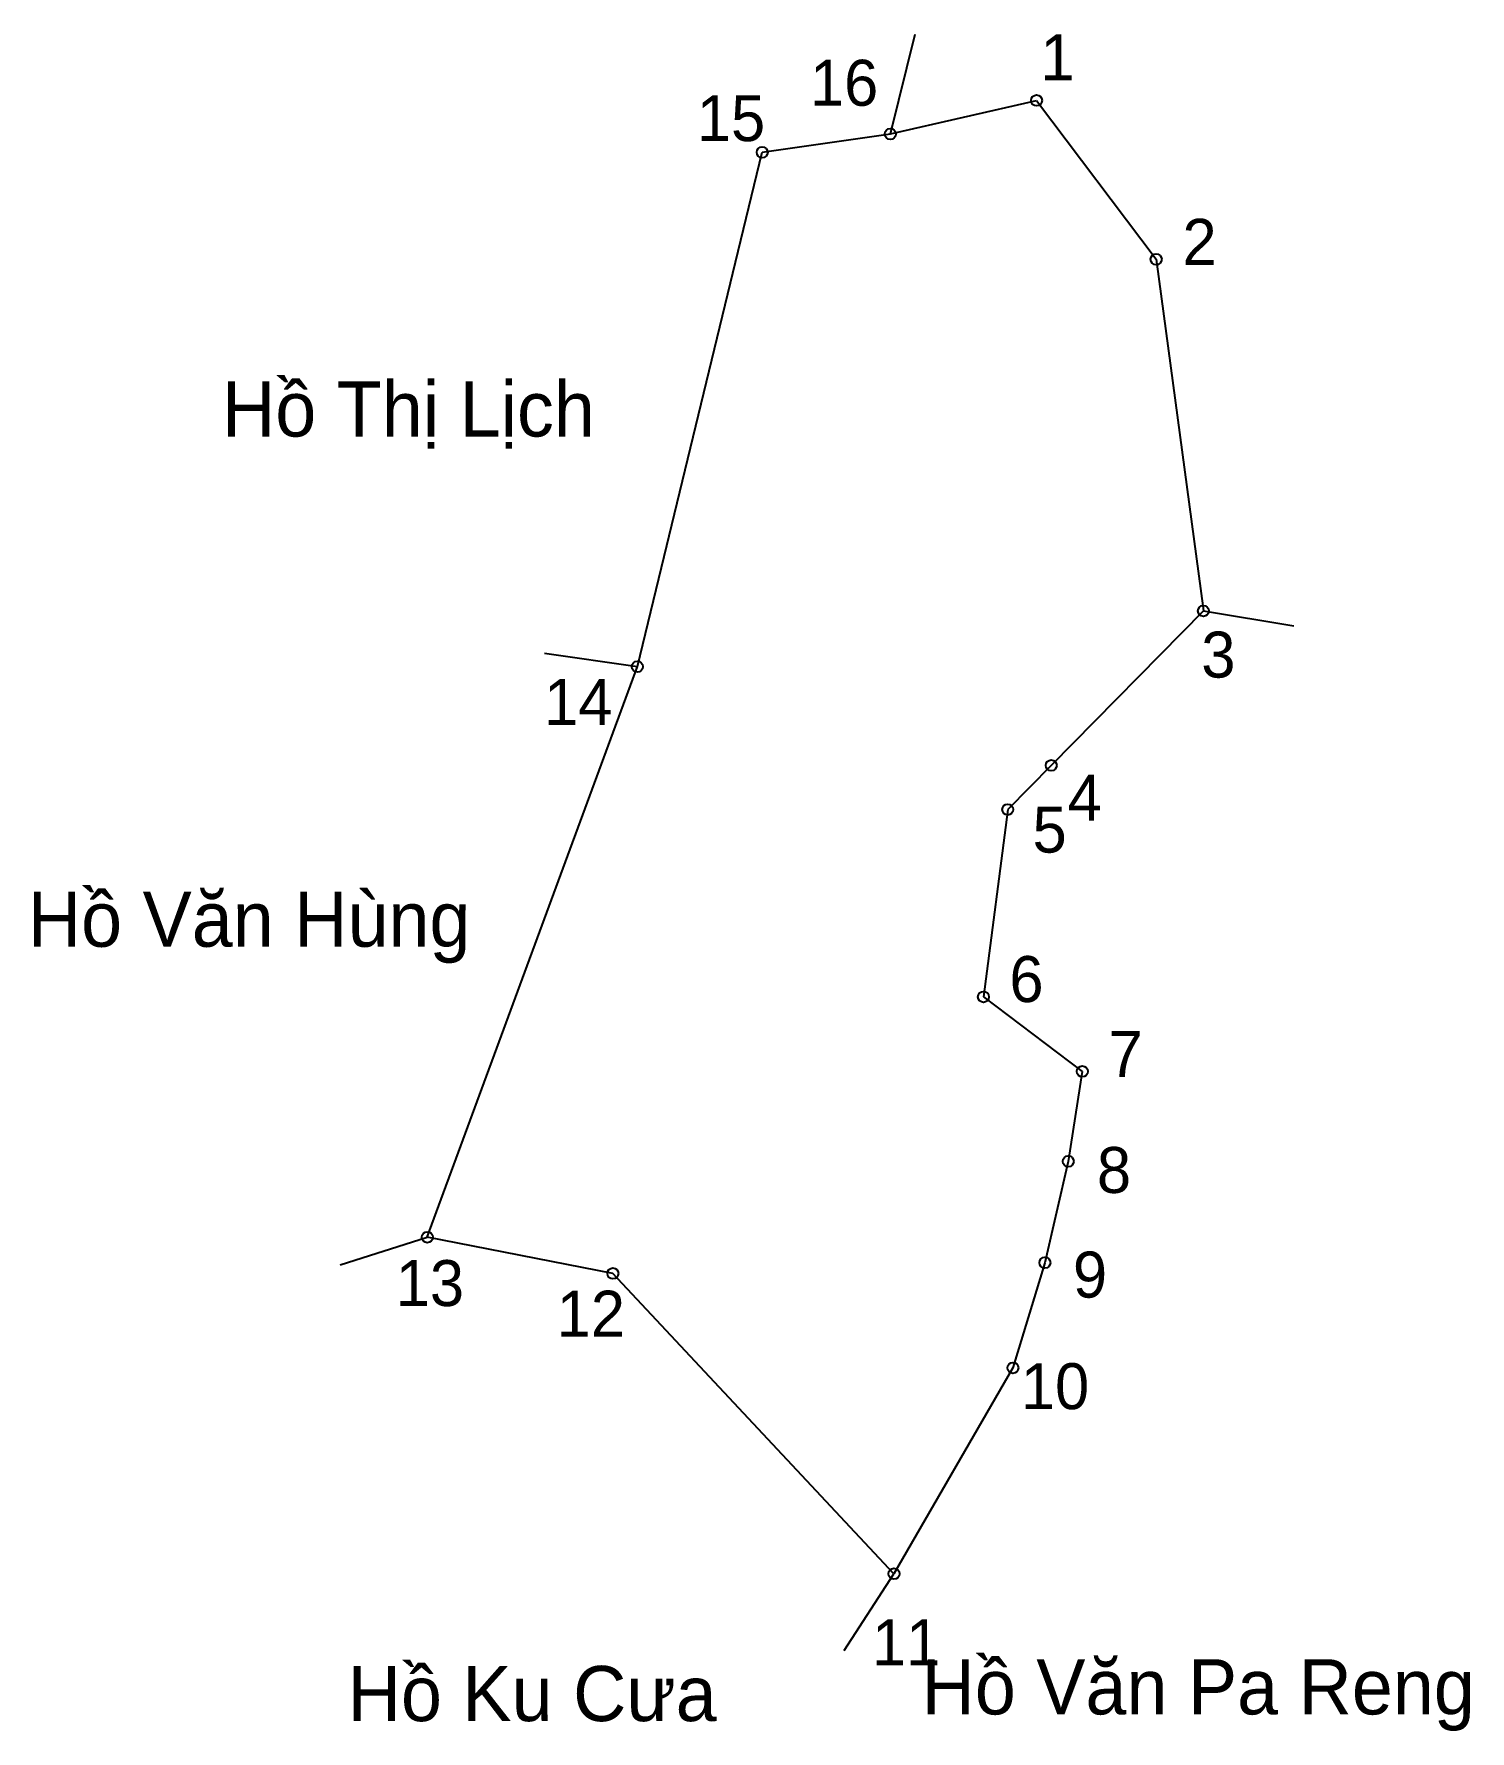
# Model space of a CAD drawing. Extents: x 546728 to 546841, y 1826001 to 1826135.
import ezdxf

# ---------------------------------------------------------------- set-up
doc = ezdxf.new("R2010")
doc.units = 0
for name, color, linetype in [('CanhThua', 7, 'Continuous'), ('MocDinhThua', 7, 'Continuous'), ('RauThua', 7, 'Continuous'), ('SoHieuDinhThua', 7, 'Continuous'), ('TenChuLanCan', 7, 'Continuous')]:
    doc.layers.add(name, color=color, linetype=linetype)

msp = doc.modelspace()

# ---------------------------------------------------------------- linework, layer by layer
at = {"layer": 'CanhThua'}
for p, q in [((546795.53, 1826127.27), (546807.1, 1826129.92)), ((546807.1, 1826129.92), (546816.57, 1826117.35)), ((546785.38, 1826125.82), (546795.53, 1826127.27)), ((546775.5, 1826085.11), (546785.38, 1826125.82)), ((546816.57, 1826117.35), (546820.31, 1826089.52)), ((546820.31, 1826089.52), (546808.26, 1826077.29)), ((546758.87, 1826039.95), (546775.5, 1826085.11)), ((546808.26, 1826077.29), (546804.82, 1826073.8)), ((546804.82, 1826073.8), (546802.9, 1826058.97)), ((546802.9, 1826058.97), (546810.72, 1826053.07)), ((546810.72, 1826053.07), (546809.61, 1826045.95)), ((546809.61, 1826045.95), (546807.76, 1826037.93)), ((546773.56, 1826037.08), (546758.87, 1826039.95)), ((546807.76, 1826037.93), (546805.23, 1826029.61)), ((546795.81, 1826013.31), (546773.56, 1826037.08)), ((546805.23, 1826029.61), (546795.81, 1826013.31))]:
    msp.add_line(p, q, dxfattribs=at)
at = {"layer": 'MocDinhThua'}
for centre in [(546807.1, 1826129.92), (546795.53, 1826127.27), (546785.38, 1826125.82), (546816.57, 1826117.35), (546820.31, 1826089.52), (546775.5, 1826085.11), (546808.26, 1826077.29), (546804.82, 1826073.8), (546802.9, 1826058.97), (546810.72, 1826053.07), (546809.61, 1826045.95), (546758.87, 1826039.95), (546807.76, 1826037.93), (546773.56, 1826037.08), (546805.23, 1826029.61), (546795.81, 1826013.31)]:
    msp.add_circle(centre, 0.436, dxfattribs=at)
at = {"layer": 'RauThua'}
for p, q in [((546795.53, 1826127.27), (546797.5, 1826135.18)), ((546820.31, 1826089.52), (546827.46, 1826088.34)), ((546768.14, 1826086.17), (546775.5, 1826085.11)), ((546751.97, 1826037.76), (546758.87, 1826039.95)), ((546791.86, 1826007.23), (546795.81, 1826013.31)), ((546791.86, 1826007.23), (546795.81, 1826013.31))]:
    msp.add_line(p, q, dxfattribs=at)

# ---------------------------------------------------------------- texts
at = {"layer": 'SoHieuDinhThua'}
for s, height, p in [('1', 3.64, (546807.4, 1826131.52)), ('16', 3.637, (546789.16, 1826129.5)), ('15', 3.637, (546780.21, 1826126.7)), ('2', 3.64, (546818.65, 1826116.91)), ('3', 3.64, (546820.14, 1826084.24)), ('14', 3.637, (546768.12, 1826080.5)), ('4', 3.64, (546809.56, 1826072.92)), ('5', 3.64, (546806.78, 1826070.39)), ('6', 3.64, (546804.95, 1826058.56)), ('7', 3.64, (546812.79, 1826052.62)), ('8', 3.64, (546811.88, 1826043.45)), ('13', 3.637, (546756.37, 1826034.5)), ('9', 3.64, (546809.98, 1826035.17)), ('12', 3.637, (546769.11, 1826032.08)), ('10', 3.637, (546805.86, 1826026.34)), ('11', 3.637, (546794.07, 1826006.07))]:
    msp.add_text(s, height=height, dxfattribs=at).set_placement(p)
at = {"layer": 'TenChuLanCan'}
for s, height, p in [('Hồ Thị Lịch', 4.3639, (546742.62, 1826103.32)), ('Hồ Văn Hùng', 4.3639, (546727.25, 1826062.94)), ('Hồ Văn Pa Reng', 4.3639, (546798, 1826002.18)), ('Hồ Ku Cưa', 4.364, (546752.57, 1826001.65))]:
    msp.add_text(s, height=height, dxfattribs=at).set_placement(p)

doc.saveas('drawing.dxf')
